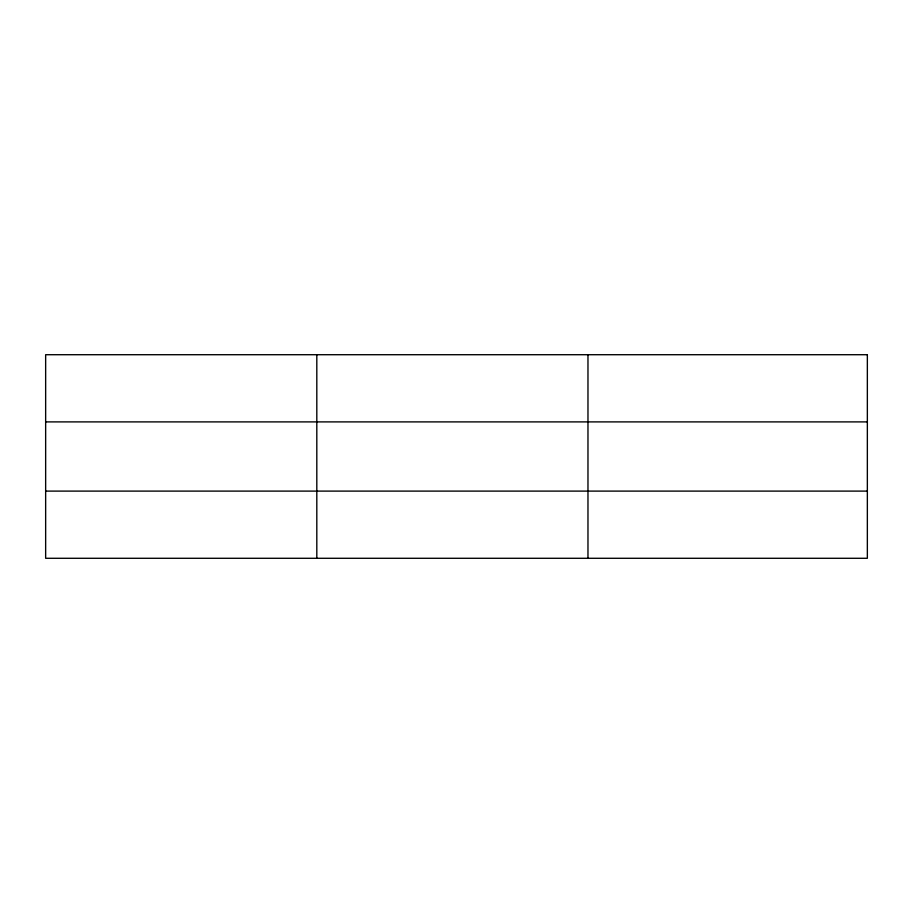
<?xml version="1.0" encoding="UTF-8"?>
<svg xmlns="http://www.w3.org/2000/svg" width="913" height="913" viewBox="0 0 913 913"><rect width="100%" height="100%" fill="white"/><g stroke="black" fill="none" stroke-linecap="round" stroke-linejoin="round"><path stroke-width="1.37" d="M316.811 558.288L316.811 354.712M587.972 558.288L587.972 354.712M45.65 421.897L867.35 421.897M45.65 491.103L867.35 491.103M867.35 354.712L867.35 558.288L45.65 558.288L45.65 354.712L867.35 354.712"/></g></svg>
